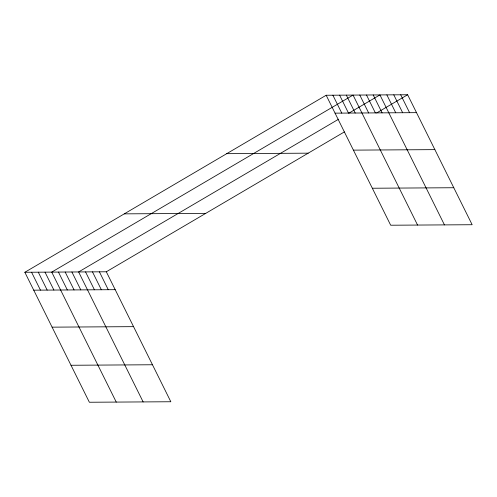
<?xml version="1.0" encoding="UTF-8"?>
<svg xmlns="http://www.w3.org/2000/svg" width="497" height="497" viewBox="0 0 497 497"><rect width="100%" height="100%" fill="white"/><g stroke="black" fill="none" stroke-linecap="round" stroke-linejoin="round"><path stroke-width="0.75" d="M24.85 272.275L106.315 271.778L170.831 401.75L89.367 402.247L24.85 272.275L326.169 95.25L407.633 94.753L472.15 224.725L390.685 225.222L326.169 95.25M338.612 119.199L78.619 271.946L143.136 401.918M348.944 113.13L379.932 94.921L444.455 224.892M106.315 271.778L344.353 131.929M376.639 112.962L407.633 94.753M335.046 113.148L416.517 112.645M353.41 150.131L434.875 149.634M226.731 153.672L308.196 153.169M372.328 188.239L453.792 187.736M124.287 213.859L205.752 213.356M33.734 290.173L115.198 289.67M52.092 327.156L133.556 326.653M71.009 365.264L152.473 364.761M400.706 94.797L409.59 112.689M393.786 94.84L402.663 112.732M386.859 94.877L395.742 112.776M373.21 94.964L382.094 112.856M366.494 95.008L375.372 112.9M359.772 95.045L368.656 112.943M417.567 225.06L353.05 95.089L51.731 272.114L116.255 402.085M346.328 95.132L355.212 113.024M339.606 95.169L348.49 113.061M332.884 95.213L341.768 113.105M99.394 271.822L108.271 289.714M92.467 271.859L101.351 289.757M85.54 271.902L94.424 289.801M71.897 271.989L80.781 289.881M65.175 272.027L74.059 289.925M58.453 272.07L67.337 289.962M45.016 272.151L53.893 290.049M38.294 272.194L47.172 290.086M31.572 272.238L40.456 290.13"/></g></svg>
